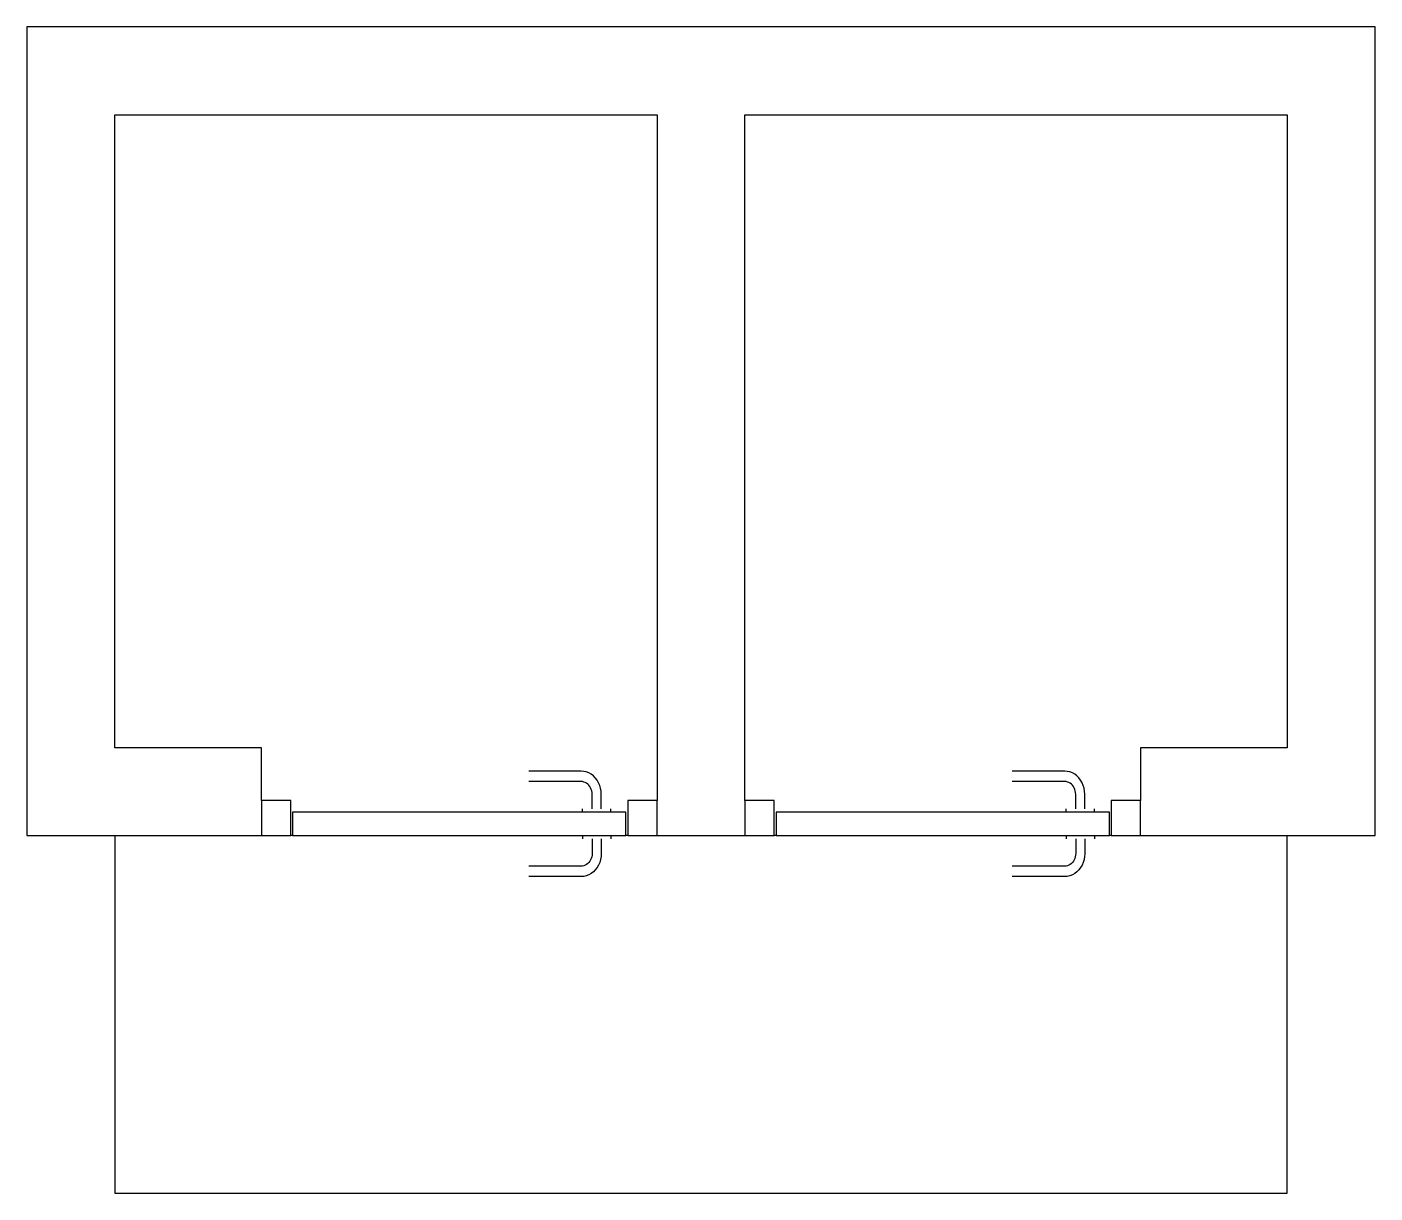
# Model space of a CAD drawing. Header units: metres. Extents: x -2 to 5.8, y -17.4 to 16.6.
# Drawn here: x 1.129 to 3.429, y 14.654 to 16.644 of the extents above; entities that cross this region are included whole.
import ezdxf

# ---------------------------------------------------------------- set-up
doc = ezdxf.new("R2010")
doc.units = ezdxf.units.M
doc.layers.add('SectionCutEdges', color=7, linetype='Continuous')

msp = doc.modelspace()

# ---------------------------------------------------------------- linework, layer by layer
for p, q in [((2.075, 15.3739), (1.9854, 15.3739)), ((2.0792, 15.3736), (2.075, 15.3739)), ((2.0836, 15.3726), (2.0792, 15.3736)), ((2.0879, 15.371), (2.0836, 15.3726)), ((2.0919, 15.3687), (2.0879, 15.371)), ((2.0956, 15.3658), (2.0919, 15.3687)), ((2.099, 15.3624), (2.0956, 15.3658)), ((2.9, 15.3739), (2.8104, 15.3739)), ((2.9042, 15.3736), (2.9, 15.3739)), ((2.9086, 15.3726), (2.9042, 15.3736)), ((2.9129, 15.371), (2.9086, 15.3726)), ((2.9169, 15.3687), (2.9129, 15.371)), ((2.9206, 15.3658), (2.9169, 15.3687)), ((2.924, 15.3624), (2.9206, 15.3658)), ((2.0745, 15.3562), (1.9854, 15.3562)), ((2.0772, 15.356), (2.0745, 15.3562)), ((2.0796, 15.3554), (2.0772, 15.356)), ((2.0819, 15.3545), (2.0796, 15.3554)), ((2.0841, 15.3532), (2.0819, 15.3545)), ((2.0862, 15.3517), (2.0841, 15.3532)), ((2.088, 15.3498), (2.0862, 15.3517)), ((2.0897, 15.3477), (2.088, 15.3498)), ((2.091, 15.3453), (2.0897, 15.3477)), ((2.0921, 15.3428), (2.091, 15.3453)), ((2.0929, 15.3401), (2.0921, 15.3428)), ((2.1019, 15.3585), (2.099, 15.3624)), ((2.1044, 15.3542), (2.1019, 15.3585)), ((2.1064, 15.3496), (2.1044, 15.3542)), ((2.1079, 15.3447), (2.1064, 15.3496)), ((2.1087, 15.3396), (2.1079, 15.3447)), ((2.8995, 15.3562), (2.8104, 15.3562)), ((2.9022, 15.356), (2.8995, 15.3562)), ((2.9046, 15.3554), (2.9022, 15.356)), ((2.9069, 15.3545), (2.9046, 15.3554)), ((2.9091, 15.3532), (2.9069, 15.3545)), ((2.9112, 15.3517), (2.9091, 15.3532)), ((2.913, 15.3498), (2.9112, 15.3517)), ((2.9147, 15.3477), (2.913, 15.3498)), ((2.916, 15.3453), (2.9147, 15.3477)), ((2.9171, 15.3428), (2.916, 15.3453)), ((2.9179, 15.3401), (2.9171, 15.3428)), ((2.9269, 15.3585), (2.924, 15.3624)), ((2.9294, 15.3542), (2.9269, 15.3585)), ((2.9314, 15.3496), (2.9294, 15.3542)), ((2.9329, 15.3447), (2.9314, 15.3496)), ((2.9337, 15.3396), (2.9329, 15.3447)), ((2.0934, 15.3373), (2.0929, 15.3401)), ((2.0936, 15.3342), (2.0934, 15.3373)), ((2.0936, 15.3095), (2.0936, 15.3342)), ((2.109, 15.3348), (2.1087, 15.3396)), ((2.109, 15.3095), (2.109, 15.3348)), ((2.9184, 15.3373), (2.9179, 15.3401)), ((2.9186, 15.3342), (2.9184, 15.3373)), ((2.9186, 15.3095), (2.9186, 15.3342)), ((2.934, 15.3348), (2.9337, 15.3396)), ((2.934, 15.3095), (2.934, 15.3348)), ((2.0772, 15.3039), (2.0772, 15.3095)), ((2.1254, 15.3039), (2.1254, 15.3095)), ((2.9022, 15.3039), (2.9022, 15.3095)), ((2.9504, 15.3039), (2.9504, 15.3095)), ((1.2793, 15.2639), (1.2793, 14.6539)), ((1.5823, 15.2639), (1.5793, 15.2639)), ((2.0772, 15.2639), (2.0772, 15.2584)), ((2.0936, 15.2584), (2.0936, 15.2337)), ((2.109, 15.2584), (2.109, 15.2331)), ((2.1254, 15.2639), (2.1254, 15.2584)), ((2.1543, 15.2639), (2.1513, 15.2639)), ((2.4073, 15.2639), (2.4043, 15.2639)), ((2.9022, 15.2639), (2.9022, 15.2584)), ((2.9186, 15.2584), (2.9186, 15.2337)), ((2.934, 15.2584), (2.934, 15.2331)), ((2.9504, 15.2639), (2.9504, 15.2584)), ((2.9793, 15.2639), (2.9763, 15.2639)), ((3.2793, 14.6539), (3.2793, 15.2639)), ((2.0929, 15.2278), (2.0921, 15.2251)), ((2.0934, 15.2306), (2.0929, 15.2278)), ((2.0936, 15.2337), (2.0934, 15.2306)), ((2.1087, 15.2282), (2.1079, 15.2232)), ((2.109, 15.2331), (2.1087, 15.2282)), ((2.9179, 15.2278), (2.9171, 15.2251)), ((2.9184, 15.2306), (2.9179, 15.2278)), ((2.9186, 15.2337), (2.9184, 15.2306)), ((2.9337, 15.2282), (2.9329, 15.2232)), ((2.934, 15.2331), (2.9337, 15.2282)), ((2.0745, 15.2117), (1.9854, 15.2117)), ((2.0772, 15.2119), (2.0745, 15.2117)), ((2.0796, 15.2125), (2.0772, 15.2119)), ((2.0819, 15.2134), (2.0796, 15.2125)), ((2.0841, 15.2146), (2.0819, 15.2134)), ((2.0862, 15.2162), (2.0841, 15.2146)), ((2.088, 15.2181), (2.0862, 15.2162)), ((2.0897, 15.2202), (2.088, 15.2181)), ((2.091, 15.2226), (2.0897, 15.2202)), ((2.0921, 15.2251), (2.091, 15.2226)), ((2.099, 15.2055), (2.0956, 15.2021)), ((2.1019, 15.2094), (2.099, 15.2055)), ((2.1044, 15.2137), (2.1019, 15.2094)), ((2.1064, 15.2183), (2.1044, 15.2137)), ((2.1079, 15.2232), (2.1064, 15.2183)), ((2.8995, 15.2117), (2.8104, 15.2117)), ((2.9022, 15.2119), (2.8995, 15.2117)), ((2.9046, 15.2125), (2.9022, 15.2119)), ((2.9069, 15.2134), (2.9046, 15.2125)), ((2.9091, 15.2146), (2.9069, 15.2134)), ((2.9112, 15.2162), (2.9091, 15.2146)), ((2.913, 15.2181), (2.9112, 15.2162)), ((2.9147, 15.2202), (2.913, 15.2181)), ((2.916, 15.2226), (2.9147, 15.2202)), ((2.9171, 15.2251), (2.916, 15.2226)), ((2.924, 15.2055), (2.9206, 15.2021)), ((2.9269, 15.2094), (2.924, 15.2055)), ((2.9294, 15.2137), (2.9269, 15.2094)), ((2.9314, 15.2183), (2.9294, 15.2137)), ((2.9329, 15.2232), (2.9314, 15.2183)), ((2.075, 15.1939), (1.9854, 15.1939)), ((2.0792, 15.1943), (2.075, 15.1939)), ((2.0836, 15.1953), (2.0792, 15.1943)), ((2.0879, 15.1969), (2.0836, 15.1953)), ((2.0919, 15.1992), (2.0879, 15.1969)), ((2.0956, 15.2021), (2.0919, 15.1992)), ((2.9, 15.1939), (2.8104, 15.1939)), ((2.9042, 15.1943), (2.9, 15.1939)), ((2.9086, 15.1953), (2.9042, 15.1943)), ((2.9129, 15.1969), (2.9086, 15.1953)), ((2.9169, 15.1992), (2.9129, 15.1969)), ((2.9206, 15.2021), (2.9169, 15.1992)), ((1.2793, 14.6539), (3.2793, 14.6539))]:
    msp.add_line(p, q)
at = {"layer": 'SectionCutEdges'}
for p, q in [((3.4293, 16.6439), (1.1293, 16.6439)), ((1.1293, 16.6439), (1.1293, 15.2639)), ((3.4293, 15.2639), (3.4293, 16.6439)), ((1.2793, 16.4939), (2.2043, 16.4939)), ((1.2793, 15.4139), (1.2793, 16.4939)), ((2.2043, 16.4939), (2.2043, 15.3239)), ((2.3543, 16.4939), (3.2793, 16.4939)), ((2.3543, 15.3239), (2.3543, 16.4939)), ((3.2793, 16.4939), (3.2793, 15.4139)), ((1.5293, 15.4139), (1.2793, 15.4139)), ((1.5293, 15.3239), (1.5293, 15.4139)), ((3.2793, 15.4139), (3.0293, 15.4139)), ((3.0293, 15.4139), (3.0293, 15.3239)), ((1.5293, 15.3239), (1.5293, 15.2639)), ((1.5793, 15.3239), (1.5293, 15.3239)), ((1.5793, 15.2639), (1.5793, 15.3239)), ((2.1543, 15.3239), (2.1543, 15.2639)), ((2.2043, 15.3239), (2.1543, 15.3239)), ((2.2043, 15.2639), (2.2043, 15.3239)), ((2.3543, 15.3239), (2.3543, 15.2639)), ((2.4043, 15.3239), (2.3543, 15.3239)), ((2.4043, 15.2639), (2.4043, 15.3239)), ((2.9793, 15.3239), (2.9793, 15.2639)), ((3.0293, 15.3239), (2.9793, 15.3239)), ((3.0293, 15.2639), (3.0293, 15.3239)), ((1.5823, 15.3039), (1.5823, 15.2639)), ((2.0772, 15.3039), (1.5823, 15.3039)), ((2.078, 15.3039), (2.0772, 15.3039)), ((2.0804, 15.3039), (2.078, 15.3039)), ((2.0842, 15.3039), (2.0804, 15.3039)), ((2.0892, 15.3039), (2.0842, 15.3039)), ((2.095, 15.3039), (2.0892, 15.3039)), ((2.1013, 15.3039), (2.095, 15.3039)), ((2.1075, 15.3039), (2.1013, 15.3039)), ((2.1134, 15.3039), (2.1075, 15.3039)), ((2.1184, 15.3039), (2.1134, 15.3039)), ((2.1222, 15.3039), (2.1184, 15.3039)), ((2.1246, 15.3039), (2.1222, 15.3039)), ((2.1254, 15.3039), (2.1246, 15.3039)), ((2.1513, 15.3039), (2.1254, 15.3039)), ((2.1513, 15.2639), (2.1513, 15.3039)), ((2.4073, 15.3039), (2.4073, 15.2639)), ((2.9022, 15.3039), (2.4073, 15.3039)), ((2.903, 15.3039), (2.9022, 15.3039)), ((2.9054, 15.3039), (2.903, 15.3039)), ((2.9092, 15.3039), (2.9054, 15.3039)), ((2.9142, 15.3039), (2.9092, 15.3039)), ((2.92, 15.3039), (2.9142, 15.3039)), ((2.9263, 15.3039), (2.92, 15.3039)), ((2.9325, 15.3039), (2.9263, 15.3039)), ((2.9384, 15.3039), (2.9325, 15.3039)), ((2.9434, 15.3039), (2.9384, 15.3039)), ((2.9472, 15.3039), (2.9434, 15.3039)), ((2.9496, 15.3039), (2.9472, 15.3039)), ((2.9504, 15.3039), (2.9496, 15.3039)), ((2.9763, 15.3039), (2.9504, 15.3039)), ((2.9763, 15.2639), (2.9763, 15.3039)), ((1.1293, 15.2639), (1.2793, 15.2639)), ((1.2793, 15.2639), (1.5293, 15.2639)), ((1.5293, 15.2639), (1.5793, 15.2639)), ((1.5823, 15.2639), (2.0772, 15.2639)), ((2.0772, 15.2639), (2.078, 15.2639)), ((2.078, 15.2639), (2.0804, 15.2639)), ((2.0804, 15.2639), (2.0842, 15.2639)), ((2.0842, 15.2639), (2.0892, 15.2639)), ((2.0892, 15.2639), (2.095, 15.2639)), ((2.095, 15.2639), (2.1013, 15.2639)), ((2.1013, 15.2639), (2.1075, 15.2639)), ((2.1075, 15.2639), (2.1134, 15.2639)), ((2.1134, 15.2639), (2.1184, 15.2639)), ((2.1184, 15.2639), (2.1222, 15.2639)), ((2.1222, 15.2639), (2.1246, 15.2639)), ((2.1246, 15.2639), (2.1254, 15.2639)), ((2.1254, 15.2639), (2.1513, 15.2639)), ((2.1543, 15.2639), (2.2043, 15.2639)), ((2.2043, 15.2639), (2.3543, 15.2639)), ((2.3543, 15.2639), (2.4043, 15.2639)), ((2.4073, 15.2639), (2.9022, 15.2639)), ((2.9022, 15.2639), (2.903, 15.2639)), ((2.903, 15.2639), (2.9054, 15.2639)), ((2.9054, 15.2639), (2.9092, 15.2639)), ((2.9092, 15.2639), (2.9142, 15.2639)), ((2.9142, 15.2639), (2.92, 15.2639)), ((2.92, 15.2639), (2.9263, 15.2639)), ((2.9263, 15.2639), (2.9325, 15.2639)), ((2.9325, 15.2639), (2.9384, 15.2639)), ((2.9384, 15.2639), (2.9434, 15.2639)), ((2.9434, 15.2639), (2.9472, 15.2639)), ((2.9472, 15.2639), (2.9496, 15.2639)), ((2.9496, 15.2639), (2.9504, 15.2639)), ((2.9504, 15.2639), (2.9763, 15.2639)), ((2.9793, 15.2639), (3.0293, 15.2639)), ((3.0293, 15.2639), (3.2793, 15.2639)), ((3.2793, 15.2639), (3.4293, 15.2639))]:
    msp.add_line(p, q, dxfattribs=at)

doc.saveas('drawing.dxf')
